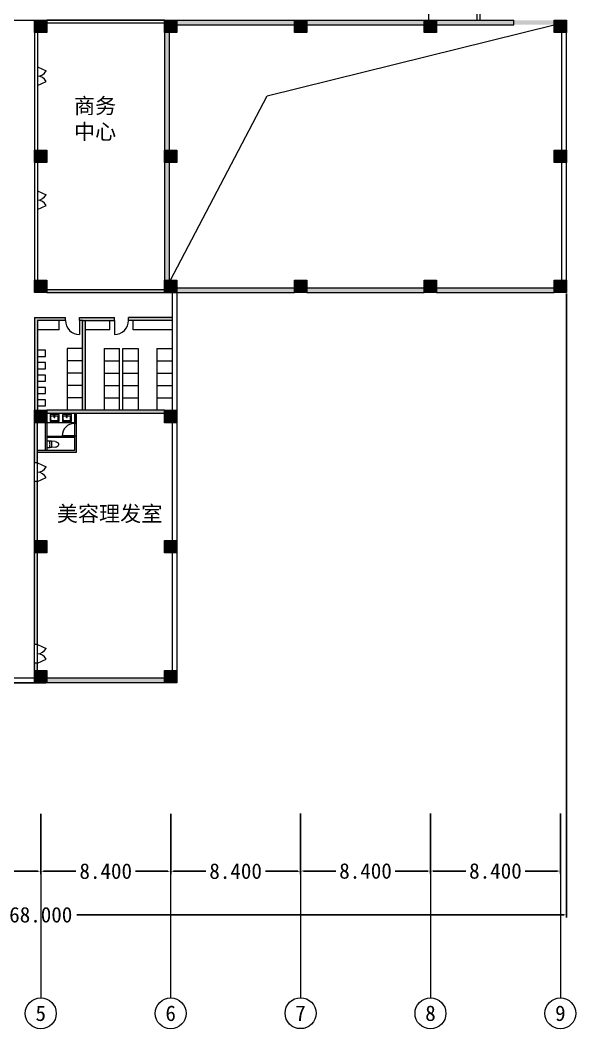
# Model space of a CAD drawing. Header units: metres. Extents: x -302 to 587, y -65 to 94.
# Drawn here: x 408.5 to 444.4, y -55 to 10.2 of the extents above; entities that cross this region are included whole.
import ezdxf

# ---------------------------------------------------------------- set-up
doc = ezdxf.new("R2010")
doc.units = ezdxf.units.M
doc.linetypes.add('ACAD_ISO03W100', pattern=[30, 12, -18])
doc.layers.get('0').update_dxf_attribs({"lineweight": 9})
for name, color, linetype, lineweight in [('fanghuo', 1, 'Continuous', 9), ('furniture', 3, 'Continuous', 5), ('glass', 5, 'Continuous', 5), ('hatch', 212, 'ACAD_ISO03W100', 5), ('ProfileEdges', 7, 'Continuous', 9), ('PUB_TEXT', 7, 'Continuous', 9), ('zhuwang', 2, 'Continuous', 13)]:
    doc.layers.add(name, color=color, linetype=linetype, lineweight=lineweight)
doc.styles.add('mystyle', font='', dxfattribs={"height": 1})
doc.styles.get('mystyle').set_extended_font_data('SimSun')
doc.dimstyles.new('myyyy', dxfattribs={"dimtxt": 1, "dimasz": 0.18, "dimexe": 0.18, "dimexo": 0.0625, "dimgap": 0.09, "dimtad": 0, "dimtoh": 1, "dimdec": 3, "dimrnd": 0.001, "dimzin": 0, "dimdsep": 46, "dimtxsty": 'Standard', "dimcen": 0.09, "dimadec": 0, "dimazin": 0, "dimtfac": 1, "dimtdec": 3, "dimtofl": 0, "dimtmove": 0, "dimatfit": 3, "dimfxl": 1, "dimtolj": 1, "dimtzin": 0, "dimarcsym": 0})

# ---------------------------------------------------------------- blocks, each defined once
blk = doc.blocks.new('*D113')
at = {"layer": 'Defpoints', "color": 0, "ltscale": 3, "transparency": 16777216}
for p in [(361.567, 68.96), (384.214, 68.96), (410.214, -32.64)]:
    blk.add_point(p, dxfattribs=at)
at = {"layer": 'PUB_TEXT', "color": 0, "lineweight": -2, "ltscale": 3, "transparency": 16777216}
for p, q in [((384.151, 68.96), (361.387, 68.96)), ((361.567, 68.78), (361.567, 20.666)), ((361.567, -32.46), (361.567, 15.653)), ((410.151, -32.64), (361.387, -32.64))]:
    blk.add_line(p, q, dxfattribs=at)
at = {"layer": 'PUB_TEXT', "color": 0, "ltscale": 3, "transparency": 16777216}
for points in [[(361.537, 68.78), (361.597, 68.78), (361.567, 68.96)], [(361.537, -32.46), (361.597, -32.46), (361.567, -32.64)]]:
    blk.add_solid(points, dxfattribs=at)
at = {"layer": 'PUB_TEXT', "color": 0, "ltscale": 3, "transparency": 16777216, "insert": (361.567, 18.16), "char_height": 1, "attachment_point": 5, "rotation": 90}
blk.add_mtext('\\A1;101.600', dxfattribs=at)
blk = doc.blocks.new('*D97')
at = {"layer": 'Defpoints', "color": 0, "ltscale": 3, "transparency": 16777216}
for p in [(401.414, -41.04), (409.814, -41.04), (409.814, -44.814)]:
    blk.add_point(p, dxfattribs=at)
at = {"layer": 'PUB_TEXT', "color": 0, "lineweight": -2, "ltscale": 3, "transparency": 16777216}
for p, q in [((401.414, -41.103), (401.414, -44.994)), ((409.814, -41.103), (409.814, -44.994)), ((401.594, -44.814), (403.69, -44.814)), ((409.634, -44.814), (407.537, -44.814))]:
    blk.add_line(p, q, dxfattribs=at)
at = {"layer": 'PUB_TEXT', "color": 0, "ltscale": 3, "transparency": 16777216}
for points in [[(401.594, -44.784), (401.594, -44.844), (401.414, -44.814)], [(409.634, -44.784), (409.634, -44.844), (409.814, -44.814)]]:
    blk.add_solid(points, dxfattribs=at)
at = {"layer": 'PUB_TEXT', "color": 0, "ltscale": 3, "transparency": 16777216, "insert": (405.614, -44.814), "char_height": 1, "attachment_point": 5}
blk.add_mtext('\\A1;8.400', dxfattribs=at)
blk = doc.blocks.new('*D98')
at = {"layer": 'Defpoints', "color": 0, "ltscale": 3, "transparency": 16777216}
for p in [(409.814, -41.04), (418.214, -41.04), (418.214, -44.814)]:
    blk.add_point(p, dxfattribs=at)
at = {"layer": 'PUB_TEXT', "color": 0, "lineweight": -2, "ltscale": 3, "transparency": 16777216}
for p, q in [((409.814, -41.103), (409.814, -44.994)), ((418.214, -41.103), (418.214, -44.994)), ((409.994, -44.814), (412.09, -44.814)), ((418.034, -44.814), (415.937, -44.814))]:
    blk.add_line(p, q, dxfattribs=at)
at = {"layer": 'PUB_TEXT', "color": 0, "ltscale": 3, "transparency": 16777216}
for points in [[(409.994, -44.784), (409.994, -44.844), (409.814, -44.814)], [(418.034, -44.784), (418.034, -44.844), (418.214, -44.814)]]:
    blk.add_solid(points, dxfattribs=at)
at = {"layer": 'PUB_TEXT', "color": 0, "ltscale": 3, "transparency": 16777216, "insert": (414.014, -44.814), "char_height": 1, "attachment_point": 5}
blk.add_mtext('\\A1;8.400', dxfattribs=at)
blk = doc.blocks.new('*D99')
at = {"layer": 'Defpoints', "color": 0, "ltscale": 3, "transparency": 16777216}
for p in [(418.214, -41.04), (426.614, -41.04), (426.614, -44.814)]:
    blk.add_point(p, dxfattribs=at)
at = {"layer": 'PUB_TEXT', "color": 0, "lineweight": -2, "ltscale": 3, "transparency": 16777216}
for p, q in [((418.214, -41.103), (418.214, -44.994)), ((426.614, -41.103), (426.614, -44.994)), ((418.394, -44.814), (420.49, -44.814)), ((426.434, -44.814), (424.337, -44.814))]:
    blk.add_line(p, q, dxfattribs=at)
at = {"layer": 'PUB_TEXT', "color": 0, "ltscale": 3, "transparency": 16777216}
for points in [[(418.394, -44.784), (418.394, -44.844), (418.214, -44.814)], [(426.434, -44.784), (426.434, -44.844), (426.614, -44.814)]]:
    blk.add_solid(points, dxfattribs=at)
at = {"layer": 'PUB_TEXT', "color": 0, "ltscale": 3, "transparency": 16777216, "insert": (422.414, -44.814), "char_height": 1, "attachment_point": 5}
blk.add_mtext('\\A1;8.400', dxfattribs=at)
blk = doc.blocks.new('*D100')
at = {"layer": 'Defpoints', "color": 0, "ltscale": 3, "transparency": 16777216}
for p in [(426.614, -41.029), (435.014, -41.029), (435.014, -44.803)]:
    blk.add_point(p, dxfattribs=at)
at = {"layer": 'PUB_TEXT', "color": 0, "lineweight": -2, "ltscale": 3, "transparency": 16777216}
for p, q in [((426.614, -41.092), (426.614, -44.983)), ((435.014, -41.092), (435.014, -44.983)), ((426.794, -44.803), (428.89, -44.803)), ((434.834, -44.803), (432.737, -44.803))]:
    blk.add_line(p, q, dxfattribs=at)
at = {"layer": 'PUB_TEXT', "color": 0, "ltscale": 3, "transparency": 16777216}
for points in [[(426.794, -44.773), (426.794, -44.833), (426.614, -44.803)], [(434.834, -44.773), (434.834, -44.833), (435.014, -44.803)]]:
    blk.add_solid(points, dxfattribs=at)
at = {"layer": 'PUB_TEXT', "color": 0, "ltscale": 3, "transparency": 16777216, "insert": (430.814, -44.803), "char_height": 1, "attachment_point": 5}
blk.add_mtext('\\A1;8.400', dxfattribs=at)
blk = doc.blocks.new('*D101')
at = {"layer": 'Defpoints', "color": 0, "ltscale": 3, "transparency": 16777216}
for p in [(435.014, -41.029), (443.414, -41.029), (443.414, -44.803)]:
    blk.add_point(p, dxfattribs=at)
at = {"layer": 'PUB_TEXT', "color": 0, "lineweight": -2, "ltscale": 3, "transparency": 16777216}
for p, q in [((435.014, -41.092), (435.014, -44.983)), ((443.414, -41.092), (443.414, -44.983)), ((435.194, -44.803), (437.29, -44.803)), ((443.234, -44.803), (441.137, -44.803))]:
    blk.add_line(p, q, dxfattribs=at)
at = {"layer": 'PUB_TEXT', "color": 0, "ltscale": 3, "transparency": 16777216}
for points in [[(435.194, -44.773), (435.194, -44.833), (435.014, -44.803)], [(443.234, -44.773), (443.234, -44.833), (443.414, -44.803)]]:
    blk.add_solid(points, dxfattribs=at)
at = {"layer": 'PUB_TEXT', "color": 0, "ltscale": 3, "transparency": 16777216, "insert": (439.214, -44.803), "char_height": 1, "attachment_point": 5}
blk.add_mtext('\\A1;8.400', dxfattribs=at)
blk = doc.blocks.new('*D117')
at = {"layer": 'Defpoints', "color": 0, "ltscale": 3, "transparency": 16777216}
for p in [(375.814, -2.674), (443.814, -7.44), (443.814, -47.631)]:
    blk.add_point(p, dxfattribs=at)
at = {"layer": 'PUB_TEXT', "color": 0, "lineweight": -2, "ltscale": 3, "transparency": 16777216}
for p, q in [((375.814, -2.737), (375.814, -47.811)), ((443.814, -7.503), (443.814, -47.811)), ((375.994, -47.631), (407.474, -47.631)), ((443.634, -47.631), (412.154, -47.631))]:
    blk.add_line(p, q, dxfattribs=at)
at = {"layer": 'PUB_TEXT', "color": 0, "ltscale": 3, "transparency": 16777216}
for points in [[(375.994, -47.601), (375.994, -47.661), (375.814, -47.631)], [(443.634, -47.601), (443.634, -47.661), (443.814, -47.631)]]:
    blk.add_solid(points, dxfattribs=at)
at = {"layer": 'PUB_TEXT', "color": 0, "ltscale": 3, "transparency": 16777216, "insert": (409.814, -47.631), "char_height": 1, "attachment_point": 5}
blk.add_mtext('\\A1;68.000', dxfattribs=at)

msp = doc.modelspace()

# ---------------------------------------------------------------- hatches: boundary and pattern name
at = {"layer": 'hatch', "ltscale": 0.05}
h = msp.add_hatch(color=256, dxfattribs=at)
h.dxf.hatch_style = 1
h.paths.add_polyline_path([(410.2136, 10.1598), (409.4136, 10.1598), (409.4136, 9.3598), (410.2136, 9.3598)])
h = msp.add_hatch(color=256, dxfattribs=at)
h.dxf.hatch_style = 1
h.paths.add_polyline_path([(418.6136, 10.1598), (417.8136, 10.1598), (417.8136, 9.3598), (418.6136, 9.3598)])
h = msp.add_hatch(color=256, dxfattribs=at)
h.dxf.hatch_style = 1
h.paths.add_polyline_path([(426.2136, 10.1598), (418.6136, 10.1598), (418.6136, 9.8598), (426.2136, 9.8598)])
h = msp.add_hatch(color=256, dxfattribs=at)
h.dxf.hatch_style = 1
h.paths.add_polyline_path([(427.0136, 10.1598), (426.2136, 10.1598), (426.2136, 9.3598), (427.0136, 9.3598)])
h = msp.add_hatch(color=256, dxfattribs=at)
h.dxf.hatch_style = 1
h.paths.add_polyline_path([(434.6136, 10.1598), (427.0136, 10.1598), (427.0136, 9.8598), (434.6136, 9.8598)])
h = msp.add_hatch(color=256, dxfattribs=at)
h.dxf.hatch_style = 1
h.paths.add_polyline_path([(435.4136, 10.1598), (434.6136, 10.1598), (434.6136, 9.3598), (435.4136, 9.3598)])
h = msp.add_hatch(color=256, dxfattribs=at)
h.dxf.hatch_style = 1
h.paths.add_polyline_path([(440.4136, 10.1598), (435.4136, 10.1598), (435.4136, 9.8598), (440.4136, 9.8598)])
h = msp.add_hatch(color=256, dxfattribs=at)
h.dxf.hatch_style = 1
h.paths.add_polyline_path([(443.0136, 10.1598), (440.4136, 10.1598), (440.4136, 9.8598), (443.0136, 9.8598)])
h = msp.add_hatch(color=256, dxfattribs=at)
h.dxf.hatch_style = 1
h.paths.add_polyline_path([(443.8136, 10.1598), (443.0136, 10.1598), (443.0136, 9.3598), (443.8136, 9.3598)])
h = msp.add_hatch(color=256, dxfattribs=at)
h.dxf.hatch_style = 1
h.paths.add_polyline_path([(418.1136, 9.3598), (417.8136, 9.3598), (417.8136, 1.7598), (418.1136, 1.7598)])
h = msp.add_hatch(color=256, dxfattribs=at)
h.dxf.hatch_style = 1
h.paths.add_polyline_path([(410.2136, 1.7598), (409.4136, 1.7598), (409.4136, 0.9598), (410.2136, 0.9598)])
h = msp.add_hatch(color=256, dxfattribs=at)
h.dxf.hatch_style = 1
h.paths.add_polyline_path([(418.6136, 1.7598), (417.8136, 1.7598), (417.8136, 0.9598), (418.6136, 0.9598)])
h = msp.add_hatch(color=256, dxfattribs=at)
h.dxf.hatch_style = 1
h.paths.add_polyline_path([(443.8136, 1.7598), (443.0136, 1.7598), (443.0136, 0.9598), (443.8136, 0.9598)])
h = msp.add_hatch(color=256, dxfattribs=at)
h.dxf.hatch_style = 1
h.paths.add_polyline_path([(418.1136, 0.9598), (417.8136, 0.9598), (417.8136, -6.6402), (418.1136, -6.6402)])
h = msp.add_hatch(color=256, dxfattribs=at)
h.dxf.hatch_style = 1
h.paths.add_polyline_path([(410.2136, -6.6402), (409.4136, -6.6402), (409.4136, -7.4402), (410.2136, -7.4402)])
h = msp.add_hatch(color=256, dxfattribs=at)
h.dxf.hatch_style = 1
h.paths.add_polyline_path([(418.6136, -6.6402), (417.8136, -6.6402), (417.8136, -7.4402), (418.6136, -7.4402)])
h = msp.add_hatch(color=256, dxfattribs=at)
h.dxf.hatch_style = 1
h.paths.add_polyline_path([(426.2136, -7.1402), (418.6136, -7.1402), (418.6136, -7.4402), (418.6136, -7.4402), (426.2136, -7.4402)])
h = msp.add_hatch(color=256, dxfattribs=at)
h.dxf.hatch_style = 1
h.paths.add_polyline_path([(427.0136, -6.6402), (426.2136, -6.6402), (426.2136, -7.4402), (427.0136, -7.4402)])
h = msp.add_hatch(color=256, dxfattribs=at)
h.dxf.hatch_style = 1
h.paths.add_polyline_path([(434.6136, -7.1402), (427.0136, -7.1402), (427.0136, -7.4402), (434.6136, -7.4402)])
h = msp.add_hatch(color=256, dxfattribs=at)
h.dxf.hatch_style = 1
h.paths.add_polyline_path([(435.4136, -6.6402), (434.6136, -6.6402), (434.6136, -7.4402), (435.4136, -7.4402)])
h = msp.add_hatch(color=256, dxfattribs=at)
h.dxf.hatch_style = 1
h.paths.add_polyline_path([(443.0136, -7.1402), (435.4136, -7.1402), (435.4136, -7.4402), (443.0136, -7.4402)])
h = msp.add_hatch(color=256, dxfattribs=at)
h.dxf.hatch_style = 1
h.paths.add_polyline_path([(443.8136, -6.6402), (443.0136, -6.6402), (443.0136, -7.4402), (443.8136, -7.4402)])
h = msp.add_hatch(color=256, dxfattribs=at)
h.dxf.hatch_style = 1
h.paths.add_polyline_path([(417.8136, -7.2402), (410.2136, -7.2402), (410.2136, -7.4402), (417.8136, -7.4402)])
h = msp.add_hatch(color=256, dxfattribs=at)
h.dxf.hatch_style = 1
h.paths.add_polyline_path([(411.4136, -9.0402), (409.4136, -9.0402), (409.4136, -15.0402), (409.6136, -15.0402), (409.6136, -9.2402), (411.4136, -9.2402)])
h.paths.add_polyline_path([(414.5836, -9.0402), (412.3136, -9.0402), (412.3136, -9.2402), (412.5136, -9.2402), (414.5836, -9.2402)])
h.paths.add_polyline_path([(412.7136, -9.2402), (412.5136, -9.2402), (412.5136, -15.0402), (412.7136, -15.0402)])
h.paths.add_polyline_path([(418.3136, -9.0402), (415.4836, -9.0402), (415.4836, -9.2402), (418.3136, -9.2402)])
h = msp.add_hatch(color=256, dxfattribs=at)
h.dxf.hatch_style = 1
h.paths.add_polyline_path([(410.2136, -15.0402), (409.4136, -15.0402), (409.4136, -15.8402), (410.2136, -15.8402)])
h = msp.add_hatch(color=256, dxfattribs=at)
h.dxf.hatch_style = 1
h.paths.add_polyline_path([(417.8136, -15.0402), (410.2136, -15.0402), (410.2136, -15.2402), (417.8136, -15.2402)])
h = msp.add_hatch(color=256, dxfattribs=at)
h.dxf.hatch_style = 1
h.paths.add_polyline_path([(412.1136, -15.2402), (411.9936, -15.2402), (411.9936, -15.8902), (412.1136, -15.8902)])
h = msp.add_hatch(color=256, dxfattribs=at)
h.dxf.hatch_style = 1
h.paths.add_polyline_path([(418.6136, -15.0402), (417.8136, -15.0402), (417.8136, -15.8402), (418.6136, -15.8402)])
h = msp.add_hatch(color=256, dxfattribs=at)
h.dxf.hatch_style = 1
h.paths.add_polyline_path([(409.6136, -15.8402), (409.4136, -15.8402), (409.4136, -18.4402), (409.6136, -18.4402)])
h.paths.add_polyline_path([(409.6136, -19.6402), (409.4136, -19.6402), (409.4136, -23.4402), (409.6136, -23.4402)])
h = msp.add_hatch(color=256, dxfattribs=at)
h.dxf.hatch_style = 1
h.paths.add_polyline_path([(412.1136, -16.6902), (411.9936, -16.6902), (411.9936, -17.6402), (409.6136, -17.6402), (409.6136, -17.7602), (412.1136, -17.7602)])
h.paths.add_polyline_path([(410.2136, -15.8402), (410.0936, -15.8402), (410.0936, -17.6402), (410.2136, -17.6402)])
h = msp.add_hatch(color=256, dxfattribs=at)
h.dxf.hatch_style = 1
h.paths.add_polyline_path([(410.2136, -23.4402), (409.4136, -23.4402), (409.4136, -24.2402), (410.2136, -24.2402)])
h = msp.add_hatch(color=256, dxfattribs=at)
h.dxf.hatch_style = 1
h.paths.add_polyline_path([(418.6136, -23.4402), (417.8136, -23.4402), (417.8136, -24.2402), (418.6136, -24.2402)])
h = msp.add_hatch(color=256, dxfattribs=at)
h.dxf.hatch_style = 1
h.paths.add_polyline_path([(409.6136, -24.2402), (409.4136, -24.2402), (409.4136, -30.1677), (409.6136, -30.1677)])
h.paths.add_polyline_path([(409.6136, -31.3677), (409.4136, -31.3677), (409.4136, -31.8402), (409.6136, -31.8402)])
h = msp.add_hatch(color=256, dxfattribs=at)
h.dxf.hatch_style = 1
h.paths.add_polyline_path([(410.2136, -31.8402), (409.4136, -31.8402), (409.4136, -32.6402), (410.2136, -32.6402)])
h = msp.add_hatch(color=256, dxfattribs=at)
h.dxf.hatch_style = 1
h.paths.add_polyline_path([(418.6136, -31.8402), (417.8136, -31.8402), (417.8136, -32.6402), (418.6136, -32.6402)])
h = msp.add_hatch(color=256, dxfattribs=at)
h.dxf.hatch_style = 1
h.paths.add_polyline_path([(417.8136, -32.3402), (410.2136, -32.3402), (410.2136, -32.6402), (417.8136, -32.6402)])

# ---------------------------------------------------------------- linework, layer by layer
at = {"ltscale": 0.05}
for p, q in [((438.0136, 15.2598), (438.0136, 10.1598)), ((438.2136, 15.2598), (438.2136, 10.1598)), ((417.8136, 10.1598), (410.2136, 10.1598)), ((417.8136, 9.9598), (410.2136, 9.9598)), ((418.6136, 10.1598), (426.2136, 10.1598)), ((418.6136, 9.8598), (426.2136, 9.8598)), ((427.0136, 10.1598), (434.6136, 10.1598)), ((427.0136, 9.8598), (434.6136, 9.8598)), ((435.4136, 10.1598), (440.4136, 10.1598)), ((435.4136, 9.8598), (440.4136, 9.8598)), ((440.4136, 9.8598), (440.4136, 10.1598)), ((409.4136, 9.3598), (409.4136, 1.7598)), ((409.6136, 9.3598), (409.6136, 1.7598)), ((443.5136, 1.7598), (443.5136, 9.3598)), ((443.8136, 1.7598), (443.8136, 9.3598)), ((409.4136, 0.9598), (409.4136, -6.6402)), ((409.6136, 0.9598), (409.6136, -6.6402)), ((443.5136, -6.6402), (443.5136, 0.9598)), ((443.8136, -6.6402), (443.8136, 0.9598)), ((418.6136, -7.1402), (426.2136, -7.1402)), ((427.0136, -7.1402), (434.6136, -7.1402)), ((435.4136, -7.1402), (443.0136, -7.1402)), ((410.2136, -7.2402), (417.8136, -7.2402)), ((410.2136, -7.4402), (417.8136, -7.4402)), ((418.6136, -7.4402), (426.2136, -7.4402)), ((427.0136, -7.4402), (434.6136, -7.4402)), ((435.4136, -7.4402), (443.0136, -7.4402)), ((409.4136, -9.0402), (409.4136, -15.0402)), ((409.4136, -9.0402), (411.4136, -9.0402)), ((411.4136, -9.2402), (411.4136, -9.0402)), ((412.3136, -9.2402), (412.3136, -9.0402)), ((412.3136, -9.0402), (414.5836, -9.0402)), ((414.5836, -9.2402), (414.5836, -9.0402)), ((418.3136, -9.0402), (415.4836, -9.0402)), ((415.4836, -9.2402), (415.4836, -9.0402)), ((409.6136, -9.2402), (409.6136, -15.0402)), ((411.4136, -9.2402), (409.6136, -9.2402)), ((411.0136, -9.8402), (411.0136, -9.2402)), ((412.5136, -9.2402), (412.3136, -9.2402)), ((412.5136, -15.0402), (412.5136, -9.2402)), ((412.5136, -9.2402), (414.5836, -9.2402)), ((412.7136, -15.0402), (412.7136, -9.2402)), ((414.2836, -9.8402), (414.2836, -9.2402)), ((418.3136, -9.2402), (415.4836, -9.2402)), ((415.7836, -9.8402), (415.7836, -9.2402)), ((411.0136, -9.8402), (409.6136, -9.8402)), ((414.2836, -9.8402), (412.7136, -9.8402)), ((418.3136, -9.8402), (415.7836, -9.8402)), ((411.5136, -11.0402), (411.5136, -15.0402)), ((412.5136, -11.0402), (411.5136, -11.0402)), ((413.9136, -11.0402), (413.9136, -15.0402)), ((413.9136, -11.0402), (414.9136, -11.0402)), ((414.9136, -15.0402), (414.9136, -11.0402)), ((415.1136, -11.0402), (416.1136, -11.0402)), ((415.1136, -15.0402), (415.1136, -11.0402)), ((416.1136, -11.0402), (416.1136, -15.0402)), ((417.3136, -11.0402), (417.3136, -15.0402)), ((417.3136, -11.0402), (418.3136, -11.0402)), ((410.1136, -11.1608), (409.6136, -11.1608)), ((409.6136, -11.1608), (409.6136, -11.5608)), ((409.6136, -11.5608), (410.1136, -11.5608)), ((410.1136, -11.5608), (410.1136, -11.1608)), ((410.1136, -11.9608), (409.6136, -11.9608)), ((409.6136, -11.9608), (409.6136, -12.3608)), ((409.6136, -12.3608), (410.1136, -12.3608)), ((410.1136, -12.3608), (410.1136, -11.9608)), ((412.5136, -11.8402), (411.5136, -11.8402)), ((413.9136, -11.8402), (414.9136, -11.8402)), ((415.1136, -11.8402), (416.1136, -11.8402)), ((417.3136, -11.8402), (418.3136, -11.8402)), ((410.1136, -12.7608), (409.6136, -12.7608)), ((409.6136, -12.7608), (409.6136, -13.1608)), ((410.1136, -13.1608), (410.1136, -12.7608)), ((412.5136, -12.6402), (411.5136, -12.6402)), ((413.9136, -12.6402), (414.9136, -12.6402)), ((415.1136, -12.6402), (416.1136, -12.6402)), ((417.3136, -12.6402), (418.3136, -12.6402)), ((409.6136, -13.1608), (410.1136, -13.1608)), ((410.1136, -13.5608), (409.6136, -13.5608)), ((409.6136, -13.5608), (409.6136, -13.9608)), ((410.1136, -13.9608), (410.1136, -13.5608)), ((412.5136, -13.4402), (411.5136, -13.4402)), ((413.9136, -13.4402), (414.9136, -13.4402)), ((415.1136, -13.4402), (416.1136, -13.4402)), ((417.3136, -13.4402), (418.3136, -13.4402)), ((409.6136, -13.9608), (410.1136, -13.9608)), ((412.5136, -14.2402), (411.5136, -14.2402)), ((413.9136, -14.2402), (414.9136, -14.2402)), ((415.1136, -14.2402), (416.1136, -14.2402)), ((417.3136, -14.2402), (418.3136, -14.2402)), ((410.1136, -14.3608), (409.6136, -14.3608)), ((409.6136, -14.3608), (409.6136, -14.7608)), ((409.6136, -14.7608), (410.1136, -14.7608)), ((410.1136, -14.7608), (410.1136, -14.3608)), ((417.8136, -15.0402), (410.2136, -15.0402)), ((417.8136, -15.2402), (410.2136, -15.2402)), ((411.9936, -15.2402), (411.9936, -17.6402)), ((412.1136, -15.2402), (412.1136, -17.7602)), ((409.4136, -23.4402), (409.4136, -15.8402)), ((409.6136, -23.4402), (409.6136, -15.8402)), ((410.0936, -15.8402), (410.0936, -17.6402)), ((410.2136, -15.8402), (410.2136, -17.6402)), ((411.9936, -15.8902), (412.1136, -15.8902)), ((411.9936, -16.7402), (410.2136, -16.7402)), ((411.9936, -16.7902), (410.2136, -16.7902)), ((411.9936, -16.6902), (412.1136, -16.6902)), ((411.9936, -17.6402), (409.6136, -17.6402)), ((412.1136, -17.7602), (409.6136, -17.7602)), ((409.6136, -18.4402), (409.4136, -18.4402)), ((409.6136, -19.6402), (409.4136, -19.6402)), ((409.4136, -31.8402), (409.4136, -24.2402)), ((409.6136, -31.8402), (409.6136, -24.2402)), ((409.6136, -30.1677), (409.4136, -30.1677)), ((409.6136, -31.3677), (409.4136, -31.3677))]:
    msp.add_line(p, q, dxfattribs=at)
at = {"ltscale": 3}
for p, q in [((424.451, 5.2725), (443.0136, 9.8598)), ((418.2136, -6.6402), (424.451, 5.2725))]:
    msp.add_line(p, q, dxfattribs=at)
at = {"layer": 'fanghuo', "ltscale": 3}
for points in [[(417.8136, 51.3598), (401.8136, 51.3598), (401.8136, 68.9598), (384.2136, 68.9598), (384.2136, 10.1598), (434.9136, 10.1598), (434.9136, 18.5598), (421.2136, 18.5598), (421.2136, 42.9598), (417.8136, 42.9598), (417.8136, 51.3598)], [(417.8136, 10.1598), (417.8136, -7.4402), (418.6136, -7.4402), (418.6136, -32.6402), (405.7796, -32.6402), (375.8136, -2.6742), (375.8136, 10.1598), (417.8136, 10.1598)]]:
    msp.add_lwpolyline(points, dxfattribs=at)
at = {"layer": 'furniture', "ltscale": 0.05}
for p, q in [((410.9936, -15.3202), (410.4136, -15.3202)), ((410.4136, -15.3202), (410.4136, -15.7702)), ((410.4636, -15.7202), (410.4636, -15.4202)), ((410.6836, -15.4202), (410.4636, -15.4202)), ((410.5116, -15.4502), (410.4636, -15.4202)), ((410.6836, -15.5102), (410.6836, -15.3502)), ((410.6836, -15.3502), (410.7236, -15.3502)), ((410.6836, -15.3702), (410.7236, -15.3702)), ((410.6836, -15.4802), (410.7236, -15.4802)), ((410.6836, -15.5102), (410.7236, -15.5102)), ((410.7236, -15.5102), (410.7236, -15.3502)), ((410.9436, -15.4202), (410.7236, -15.4202)), ((410.9436, -15.4202), (410.8956, -15.4502)), ((410.9436, -15.7202), (410.9436, -15.4202)), ((410.9936, -15.7702), (410.9936, -15.3202)), ((411.7936, -15.3202), (411.2136, -15.3202)), ((411.2136, -15.3202), (411.2136, -15.7702)), ((411.2636, -15.7202), (411.2636, -15.4202)), ((411.4836, -15.4202), (411.2636, -15.4202)), ((411.3116, -15.4502), (411.2636, -15.4202)), ((411.4836, -15.5102), (411.4836, -15.3502)), ((411.4836, -15.3502), (411.5236, -15.3502)), ((411.4836, -15.3702), (411.5236, -15.3702)), ((411.4836, -15.4802), (411.5236, -15.4802)), ((411.4836, -15.5102), (411.5236, -15.5102)), ((411.5236, -15.5102), (411.5236, -15.3502)), ((411.7436, -15.4202), (411.5236, -15.4202)), ((411.7436, -15.4202), (411.6956, -15.4502)), ((411.7436, -15.7202), (411.7436, -15.4202)), ((411.7936, -15.7702), (411.7936, -15.3202)), ((411.9936, -15.8402), (410.2136, -15.8402)), ((410.9936, -15.7702), (410.4136, -15.7702)), ((410.5116, -15.6902), (410.4636, -15.7202)), ((410.9436, -15.7202), (410.4636, -15.7202)), ((410.9436, -15.7202), (410.8956, -15.6902)), ((411.7936, -15.7702), (411.2136, -15.7702)), ((411.3116, -15.6902), (411.2636, -15.7202)), ((411.7436, -15.7202), (411.2636, -15.7202)), ((411.7436, -15.7202), (411.6956, -15.6902)), ((410.3836, -17.0252), (410.2136, -17.0252)), ((410.3836, -17.4552), (410.2136, -17.4552)), ((410.5186, -17.0402), (410.3868, -17.0402)), ((410.5186, -17.4402), (410.3868, -17.4402)), ((410.5186, -17.0402), (410.5186, -17.4402)), ((410.7386, -17.0652), (410.5186, -17.0402)), ((410.7386, -17.4152), (410.5186, -17.4402)), ((410.9586, -17.1902), (410.9586, -17.2902))]:
    msp.add_line(p, q, dxfattribs=at)
for points in [[(410.3836, -17.4552), (410.4136, -17.2402), (410.3836, -17.0252)], [(410.7386, -17.0652), (410.8954, -17.1161), (410.9586, -17.1902)], [(410.7386, -17.4152), (410.8954, -17.3643), (410.9586, -17.2902)]]:
    msp.add_spline(points, degree=3, dxfattribs=at)
at = {"layer": 'glass', "ltscale": 0.05}
for p, q in [((409.6136, 7.1437), (410.1577, 6.8907)), ((409.6136, 5.9437), (410.1577, 6.1967)), ((409.6136, -0.8626), (410.1577, -1.1156)), ((409.6136, -2.0626), (410.1577, -1.8097)), ((412.3136, -9.2402), (412.3136, -10.1402)), ((414.5836, -9.2402), (414.5836, -10.1402)), ((411.9936, -16.6902), (411.1936, -16.6902)), ((409.6136, -18.4402), (410.1577, -18.6932)), ((409.6136, -19.6402), (410.1577, -19.3872)), ((409.6136, -30.1677), (410.1577, -30.4207)), ((409.6136, -31.3677), (410.1577, -31.1148))]:
    msp.add_line(p, q, dxfattribs=at)
for centre, radius, start, end in [((409.6136, 7.1437), 0.6, 270, 335.062042), ((409.6136, 5.9437), 0.6, 24.937958, 90), ((409.6136, -0.8626), 0.6, 270, 335.062042), ((409.6136, -2.0626), 0.6, 24.937958, 90), ((412.3136, -9.2402), 0.9, 180, 270), ((414.5836, -9.2402), 0.9, 270, 0), ((411.9936, -16.6902), 0.8, 90, 180), ((409.6136, -18.4402), 0.6, 270, 335.062042), ((409.6136, -19.6402), 0.6, 24.937958, 90), ((409.6136, -30.1677), 0.6, 270, 335.062042), ((409.6136, -31.3677), 0.6, 24.937958, 90)]:
    msp.add_arc(centre, radius, start, end, dxfattribs=at)
at = {"layer": 'ProfileEdges', "ltscale": 0.05}
for p, q in [((417.8136, 9.3598), (417.8136, 1.7598)), ((418.1136, 9.3598), (418.1136, 1.7598)), ((417.8136, 0.9598), (417.8136, -6.6402)), ((418.1136, 0.9598), (418.1136, -6.6402)), ((418.3136, -7.4402), (418.3136, -15.0402)), ((418.6136, -7.4402), (418.6136, -15.0402)), ((418.3136, -15.8402), (418.3136, -23.4402)), ((418.6136, -15.8402), (418.6136, -23.4402)), ((418.3136, -24.2402), (418.3136, -31.8402)), ((418.6136, -24.2402), (418.6136, -31.8402)), ((417.8136, -32.3402), (405.9039, -32.3402)), ((417.8136, -32.6402), (405.7796, -32.6402))]:
    msp.add_line(p, q, dxfattribs=at)
at = {"layer": 'PUB_TEXT', "ltscale": 3}
for p, q in [((409.8136, -44.9943), (409.8136, -52.9943)), ((418.2136, -44.9943), (418.2136, -52.9943)), ((426.6136, -44.9832), (426.6136, -52.9832)), ((435.0136, -44.9943), (435.0136, -52.9943)), ((443.4136, -44.9943), (443.4136, -52.9943))]:
    msp.add_line(p, q, dxfattribs=at)
for centre in [(409.8136, -53.9943), (418.2136, -53.9943), (426.6136, -53.9832), (435.0136, -53.9943), (443.4136, -53.9943)]:
    msp.add_circle(centre, 1, dxfattribs=at)
at = {"layer": 'zhuwang'}
for points in [[(409.4136, 10.1598), (410.2136, 10.1598), (410.2136, 9.3598), (409.4136, 9.3598)], [(417.8136, 10.1598), (418.6136, 10.1598), (418.6136, 9.3598), (417.8136, 9.3598)], [(426.2136, 10.1598), (427.0136, 10.1598), (427.0136, 9.3598), (426.2136, 9.3598)], [(434.6136, 10.1598), (435.4136, 10.1598), (435.4136, 9.3598), (434.6136, 9.3598)], [(443.0136, 10.1598), (443.8136, 10.1598), (443.8136, 9.3598), (443.0136, 9.3598)], [(409.4136, 1.7598), (410.2136, 1.7598), (410.2136, 0.9598), (409.4136, 0.9598)], [(417.8136, 1.7598), (418.6136, 1.7598), (418.6136, 0.9598), (417.8136, 0.9598)], [(443.0136, 1.7598), (443.8136, 1.7598), (443.8136, 0.9598), (443.0136, 0.9598)], [(409.4136, -6.6402), (410.2136, -6.6402), (410.2136, -7.4402), (409.4136, -7.4402)], [(417.8136, -6.6402), (418.6136, -6.6402), (418.6136, -7.4402), (417.8136, -7.4402)], [(426.2136, -6.6402), (427.0136, -6.6402), (427.0136, -7.4402), (426.2136, -7.4402)], [(434.6136, -6.6402), (435.4136, -6.6402), (435.4136, -7.4402), (434.6136, -7.4402)], [(443.0136, -6.6402), (443.8136, -6.6402), (443.8136, -7.4402), (443.0136, -7.4402)], [(409.4136, -15.0402), (410.2136, -15.0402), (410.2136, -15.8402), (409.4136, -15.8402)], [(417.8136, -15.0402), (418.6136, -15.0402), (418.6136, -15.8402), (417.8136, -15.8402)], [(409.4136, -23.4402), (410.2136, -23.4402), (410.2136, -24.2402), (409.4136, -24.2402)], [(417.8136, -23.4402), (418.6136, -23.4402), (418.6136, -24.2402), (417.8136, -24.2402)], [(409.4136, -31.8402), (410.2136, -31.8402), (410.2136, -32.6402), (409.4136, -32.6402)], [(417.8136, -31.8402), (418.6136, -31.8402), (418.6136, -32.6402), (417.8136, -32.6402)]]:
    msp.add_lwpolyline(points, close=True, dxfattribs=at)

# ---------------------------------------------------------------- texts
at = {"layer": 'PUB_TEXT', "ltscale": 0.05, "char_height": 1, "attachment_point": 1, "style": 'mystyle'}
for s, width, heights, insert in [('{\\fArial Unicode MS|b0|i0|c134|p0;商务中心}', 2.993906, [0], (411.9626, 5.1269)), ('{\\fArial Unicode MS|b0|i0|c134|p0;美容理发室}', 6.94638, [2.5544], (410.8548, -21.2195))]:
    msp.add_mtext_dynamic_manual_height_columns(s, width=width, gutter_width=5, heights=heights, dxfattribs=dict(at, insert=insert))
at = {"layer": 'PUB_TEXT', "ltscale": 3, "char_height": 1, "attachment_point": 5, "style": 'mystyle'}
for s, insert in [('5', (409.8136, -53.9943)), ('6', (418.2136, -53.9943)), ('7', (426.6136, -53.9832)), ('8', (435.0136, -53.9943)), ('9', (443.4136, -53.9943))]:
    msp.add_mtext_dynamic_manual_height_columns(s, width=1.774604, gutter_width=5, heights=[0], dxfattribs=dict(at, insert=insert))

# ---------------------------------------------------------------- dimensions: what is measured, and where the dimension line sits
at = {"layer": 'PUB_TEXT', "ltscale": 3}
dim = msp.add_linear_dim(base=(361.5673, 68.9598), p1=(410.2136, -32.6402), p2=(384.2136, 68.9598), angle=270, dimstyle='myyyy', dxfattribs=at)
dim.commit()
dim.dimension.update_dxf_attribs({"geometry": '*D113', "text_midpoint": (361.5673, 18.1598)})
for base, p1, p2, picture, middle in [((443.8136, -47.6309), (375.8136, -2.6742), (443.8136, -7.4402), '*D117', (409.8136, -47.6309)), ((409.8136, -44.8143), (401.4136, -41.0402), (409.8136, -41.0402), '*D97', (405.6136, -44.8143)), ((418.2136, -44.8143), (409.8136, -41.0402), (418.2136, -41.0402), '*D98', (414.0136, -44.8143)), ((426.6136, -44.8143), (418.2136, -41.0402), (426.6136, -41.0402), '*D99', (422.4136, -44.8143)), ((435.0136, -44.8032), (426.6136, -41.0291), (435.0136, -41.0291), '*D100', (430.8136, -44.8032)), ((443.4136, -44.8032), (435.0136, -41.0291), (443.4136, -41.0291), '*D101', (439.2136, -44.8032))]:
    dim = msp.add_linear_dim(base=base, p1=p1, p2=p2, dimstyle='myyyy', dxfattribs=at)
    dim.commit()
    dim.dimension.update_dxf_attribs({"geometry": picture, "text_midpoint": middle})

doc.saveas('drawing.dxf')
